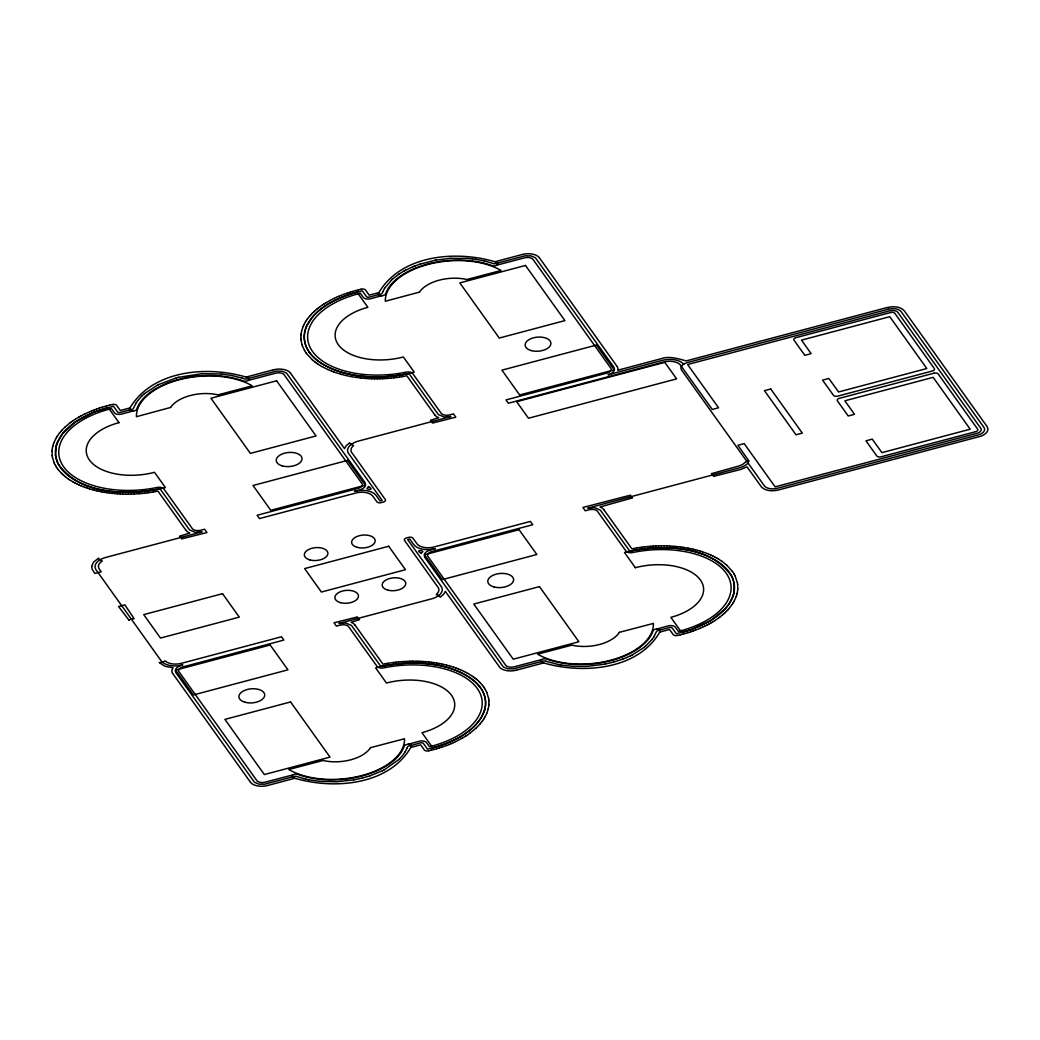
<?xml version="1.0" encoding="UTF-8"?>
<svg xmlns="http://www.w3.org/2000/svg" width="1040" height="1040" viewBox="0 0 1040 1040"><rect width="100%" height="100%" fill="white"/><g stroke="black" fill="none" stroke-linecap="round" stroke-linejoin="round"><path stroke-width="1.5" d="M52.052 451.061L52.169 455.52M300.924 335.725L300.924 338.676M488.917 704.275L488.917 701.324M737.789 588.939L737.672 584.48M52.052 450.97L52.403 448.006M300.937 335.634L301.067 334.191M488.774 705.809L488.904 704.366M737.789 589.03L737.438 591.994M301.067 334.113L301.613 331.136M488.761 705.887L488.228 708.864M52.429 447.928L52.728 446.485M733.772 593.515L734.305 584.766M737.113 593.515L737.412 592.072M52.741 446.394L53.625 443.43M56.459 445.029L55.536 455.234M301.626 331.058L303.095 326.573M484.497 710.32C486.928 702.65 485.173 694.031 480.415 687.635A81.588 44.434 -4.9 0 0 375.622 667.875L386.477 683.033A50.635 27.573 -4.9 0 1 451.503 695.292A50.635 27.573 -4.9 0 1 421.967 732.68L432.809 747.838C449.189 743.353 465.686 736.164 477.165 723.216M488.215 708.942L486.746 713.427M733.382 594.971L733.759 593.528M736.71 595.049L737.1 593.606M56.472 445.003L56.94 443.56M484.484 710.333L481.26 717.574L477.178 723.203M732.901 596.44L733.369 594.997M736.216 596.57L736.684 595.127M53.664 443.352L55.653 438.893M56.953 443.547L62.647 433.524M306.384 326.768C302.666 335.062 303.966 345.137 309.426 352.365A81.588 44.434 -4.9 0 0 414.219 372.125L403.364 356.967A50.635 27.573 -4.9 0 1 338.338 344.708A50.635 27.573 -4.9 0 1 367.874 307.32L357.032 292.162C340.678 296.66 324.129 303.823 312.676 316.784M732.888 596.453L729.235 603.655L724.841 609.232M736.177 596.648L734.188 601.107M382.655 292.097L382.278 293.046A2.249 1.222 -4.9 0 1 380.874 294.021L369.317 297.102A2.249 1.222 -4.9 0 1 366.418 296.556L362.349 290.862L357.045 292.149A81.588 44.434 -4.9 0 0 309.439 352.378M407.186 747.903L407.55 746.954A2.249 1.222 -4.9 0 1 408.967 745.979L420.524 742.898A2.249 1.222 -4.9 0 1 423.423 743.444L427.492 749.138L432.796 747.851A81.588 44.434 -4.9 0 0 480.402 687.622M382.655 292.084L384.553 288.366M407.186 747.916L405.288 751.634M303.134 326.495L303.771 325.065M306.397 326.742L307.034 325.312M486.707 713.505L485.303 716.443M303.81 324.974L305.383 322.062M307.047 325.286L312.663 316.797M55.692 438.815L56.498 437.398M484.458 717.938L485.264 716.521M733.343 602.602L734.149 601.185M136.045 403.078L133.406 408.382A2.249 1.222 -4.9 0 1 131.989 409.357L120.432 412.438A2.249 1.222 -4.9 0 1 117.546 411.892L113.464 406.198L93.847 412.204L75.621 421.746L62.66 433.511M384.553 288.353L392.028 279.448M405.288 751.647L402.753 755.3M653.796 636.922L656.435 631.618A2.249 1.222 -4.9 0 1 657.852 630.643L669.409 627.562A2.249 1.222 -4.9 0 1 672.295 628.108L676.377 633.802L691.405 629.512L710.606 620.581L724.815 609.245M56.55 437.32L57.434 435.916M305.422 321.984L306.319 320.567M483.522 719.433L484.419 718.016M732.407 604.084L733.291 602.68M136.058 403.078L137.735 400.647M653.783 636.922L652.106 639.353M57.486 435.825L59.553 432.978M306.371 320.489L307.333 319.098M482.508 720.902L483.47 719.511M732.355 604.175L729.105 608.465M307.385 319.02L308.438 317.642M481.403 722.358L482.456 720.98M652.093 639.366L645.411 646.334M138.216 400.036L141.934 395.928M59.618 432.9L60.736 431.535M308.503 317.564L309.621 316.199M480.22 723.801L481.338 722.436M402.259 755.898L399.022 759.408M60.801 431.457L62.01 430.105M309.686 316.121L310.895 314.769M480.155 723.879L476.177 728.026M748.072 463.047L747.734 463.424A16.874 9.191 -4.9 0 1 739.076 467.948L587.743 508.157L594.62 507.689L600.353 510.107L629.109 550.225A2.249 1.222 -4.9 0 0 631.813 550.81C665.626 544.791 710.151 545.116 731.718 576.29M727.831 609.895L729.04 608.543M62.075 430.027L64.779 427.31M310.96 314.691L312.234 313.365M726.479 611.299L727.766 609.973M312.312 313.287L313.664 311.974M725.062 612.69L726.414 611.377M141.947 395.915L144.43 393.666M399.009 759.421L384.228 769.834M64.857 427.245L69.511 423.28M313.742 311.896L315.159 310.609M476.099 728.104L469.716 733.343M723.554 614.055L724.984 612.755M392.041 279.435L399.022 274.053M315.25 310.531L316.745 309.27M721.981 615.394L723.476 614.12M144.43 393.653L157.612 385.047M645.398 646.347L644.072 647.439M316.823 309.192L318.396 307.944M720.33 616.72L721.89 615.472M644.059 647.439L632.229 654.953M69.602 423.215L71.24 421.993M318.487 307.879L320.112 306.657M718.601 618.007L720.239 616.785M71.331 421.928L73.034 420.719M320.216 306.579L321.919 305.383M467.922 734.617L469.625 733.421M718.51 618.072L714.948 620.516M73.125 420.654L74.893 419.484M322.01 305.318L323.778 304.148M466.063 735.852L467.831 734.682M399.035 274.04L403.884 271.089M74.997 419.419L78.819 417.105M323.869 304.083L325.702 302.939M684.112 363.883L683.189 363.701A16.874 9.191 -4.9 0 0 662.168 360.399L608.023 374.79C611.208 374.14 616.265 371.124 613.964 367.315L535.418 257.764L531.024 255.892L525.226 255.801L495.404 263.601A2.249 1.222 -4.9 0 1 493.259 263.562L486.096 261.391M465.959 735.917L462.15 738.231M713.024 621.712L714.844 620.581M325.806 302.874L329.745 300.625M248.014 380.458L276.185 373.048A6.747 3.679 -4.9 0 1 283.959 374.517L362.128 483.808A6.747 3.679 -4.9 0 1 358.592 488.28L257.114 515.268L259.48 518.57L356.889 492.739A13.494 7.358 -4.9 0 1 372.437 495.664L376.909 501.813A3.38 1.833 -4.9 0 0 381.251 502.632L383.344 502.073A3.38 1.833 -4.9 0 0 385.32 499.577L351.39 452.036A13.494 7.358 -4.9 0 1 353.47 445.705L353.405 445.302A7.319 3.978 -4.9 0 1 349.7 442.78L346.086 445.796L344.526 448.643L290.537 373.165M496.899 265.122L525.07 257.712A6.747 3.679 -4.9 0 1 532.844 259.181L611 368.472A6.747 3.679 -4.9 0 1 607.477 372.944L505.986 399.919L508.365 403.234L664.612 361.764A13.494 7.358 -4.9 0 1 680.16 364.702L712.244 409.448L718.549 407.771L687.622 364.533L889.98 310.739A6.747 3.679 -4.9 0 1 897.754 312.208L981.045 428.675A6.747 3.679 -4.9 0 1 977.509 433.147L775.112 486.863L744.185 443.625L737.88 445.302L749.099 461.227A3.38 1.833 -4.9 0 0 745.082 462.371L744.822 462.67A13.494 7.358 -4.9 0 1 739.102 465.933L711.49 473.655A7.319 3.978 -4.9 0 1 713.453 476.398L740.415 469.56L747.058 466.869L761.228 486.681C765.479 491.413 772.837 491.283 778.57 489.944L979.264 436.631C983.463 435.773 990.171 431.782 987.207 426.751L904.319 310.843C900.068 306.111 892.71 306.241 886.977 307.58L686.27 360.893C678.717 359.008 669.461 355.576 660.985 358.748L617.773 370.227A5.629 3.068 -4.9 0 0 617.877 369.863L617.955 369.382A5.629 3.068 -4.9 0 0 617.968 369.135L617.955 368.654A5.629 3.068 -4.9 0 0 617.916 368.42L617.825 367.939A5.629 3.068 -4.9 0 0 617.747 367.705L617.565 367.25A5.629 3.068 -4.9 0 0 617.448 367.016L617.175 366.561M292.942 774.878L264.771 782.288A6.747 3.679 -4.9 0 1 256.997 780.819L178.841 671.528A6.747 3.679 -4.9 0 1 182.364 667.056L283.842 640.081L281.476 636.766L180.401 663.585A13.494 7.358 -4.9 0 1 165.477 661.245L165.022 660.894A7.319 3.978 -4.9 0 1 159.289 662.597L165.009 666.315L173.173 667.745A5.629 3.068 -4.9 0 0 172.991 667.992L172.666 668.46A5.629 3.068 -4.9 0 0 172.523 668.694L172.276 669.175A5.629 3.068 -4.9 0 0 172.185 669.409L172.016 669.903A5.629 3.068 -4.9 0 0 171.964 670.137L171.886 670.618A5.629 3.068 -4.9 0 0 171.873 670.865L171.886 671.346A5.629 3.068 -4.9 0 0 171.912 671.58L172.016 672.061A5.629 3.068 -4.9 0 0 172.094 672.295L172.276 672.75A5.629 3.068 -4.9 0 0 172.393 672.984L172.666 673.439M541.827 659.542L513.656 666.952A6.747 3.679 -4.9 0 1 505.882 665.483L427.713 556.192A6.747 3.679 -4.9 0 1 431.249 551.72L532.727 524.732L530.361 521.43L432.952 547.261A13.494 7.358 -4.9 0 1 417.404 544.336L412.932 538.187A3.38 1.833 -4.9 0 0 408.59 537.368L406.484 537.927A3.38 1.833 -4.9 0 0 404.521 540.423L438.451 587.964A13.494 7.358 -4.9 0 1 436.371 594.295L436.423 594.698A7.319 3.978 -4.9 0 1 440.141 597.22L443.755 594.204L445.315 591.357L499.746 667.368A5.629 3.068 -4.9 0 0 499.941 667.576L500.357 667.979A5.629 3.068 -4.9 0 0 500.591 668.161L501.098 668.538A5.629 3.068 -4.9 0 0 501.358 668.707L501.93 669.045A5.629 3.068 -4.9 0 0 502.229 669.201L502.866 669.5A5.629 3.068 -4.9 0 0 503.204 669.643L503.893 669.89A5.629 3.068 -4.9 0 0 504.244 670.02L504.985 670.228A5.629 3.068 -4.9 0 0 505.362 670.332L506.155 670.501A5.629 3.068 -4.9 0 0 506.545 670.579L507.377 670.709A5.629 3.068 -4.9 0 0 507.793 670.761L508.638 670.839A5.629 3.068 -4.9 0 0 509.067 670.865L509.925 670.904A5.629 3.068 -4.9 0 0 510.367 670.917L511.251 670.904A5.629 3.068 -4.9 0 0 511.68 670.878L512.564 670.813A5.629 3.068 -4.9 0 0 513.006 670.774L513.877 670.67A5.629 3.068 -4.9 0 0 514.319 670.605L515.177 670.449A5.629 3.068 -4.9 0 0 515.606 670.358L516.464 670.163M711.022 622.895L712.92 621.777M78.923 417.04L80.873 415.961M462.033 738.296L455.806 741.559M708.968 624.039L710.918 622.96M403.897 271.089L405.613 270.166M80.977 415.909L85.15 413.777M329.862 300.56L331.864 299.52M706.862 625.144L708.864 624.091M405.626 270.153L412.984 266.734M384.215 769.847L382.447 770.744M157.625 385.034L158.509 384.592M632.216 654.966L630.422 655.837M331.981 299.455L334.035 298.441M704.678 626.223L706.745 625.209M158.522 384.592L176.345 377.897M382.434 770.744L369.863 775.853M630.409 655.85L626.691 657.527M85.267 413.725L89.661 411.736M334.152 298.389L336.271 297.401M453.57 742.599L455.689 741.611M702.455 627.263L704.574 626.275M336.388 297.349L338.546 296.4M700.18 628.264L702.338 627.315M451.295 743.6L453.453 742.651M626.678 657.54L622.791 659.087M338.663 296.348L343.252 294.515M89.791 411.684L91.988 410.774M700.05 628.316L695.474 630.149M448.968 744.562L451.178 743.652M413.01 266.721L413.959 266.331M413.972 266.331L414.934 265.954M92.118 410.722L94.367 409.851M446.589 745.485L448.838 744.614M414.96 265.941L419.978 264.147M622.778 659.1L613.496 662.103M343.382 294.463L345.683 293.631M94.497 409.812L96.798 408.967M693.043 631.033L695.344 630.188M446.459 745.537L441.701 747.214M345.813 293.592L348.14 292.786M96.928 408.928L99.268 408.122M690.573 631.878L692.913 631.072M419.991 264.134L435.084 260.286M369.85 775.866L362.466 778.011M348.27 292.747L350.649 291.993M99.398 408.083L101.764 407.329M688.064 632.671L690.443 631.917M439.192 748.007L441.558 747.253M350.779 291.954L355.771 290.524M101.907 407.29L104.312 406.575M685.529 633.425L687.934 632.71M436.644 748.761L439.049 748.046M104.455 406.536L106.899 405.86M682.942 634.14L685.386 633.464M434.07 749.476L436.514 748.8M176.358 377.897L178.49 377.325M613.483 662.103L604.76 664.157M378.807 292.604L369.174 295.165L365.456 289.965A3.38 1.833 -4.9 0 0 361.582 289.107L361.166 289.198M495.105 261.716L522.041 254.553M129.922 407.94L120.302 410.501L116.584 405.301A3.38 1.833 -4.9 0 0 112.71 404.443L112.281 404.534M246.22 377.052L273.169 369.889M516.672 670.111L543.608 662.948M659.919 632.06L669.539 629.499L673.283 634.725A3.38 1.833 -4.9 0 0 677.131 635.557L677.56 635.466M267.8 785.447L294.736 778.284M411.034 747.396L420.667 744.835L424.398 750.061A3.38 1.833 -4.9 0 0 428.246 750.893L428.675 750.802M355.914 290.485L358.384 289.848M107.029 405.821L109.499 405.184M680.342 634.816L682.812 634.179M431.457 750.152L433.927 749.515M178.516 377.325L202.124 373.672M362.453 778.011L353.639 779.922M358.527 289.822L361.023 289.224M522.249 254.501L523.12 254.293A5.629 3.068 -4.9 0 1 523.549 254.215L524.407 254.059A5.629 3.068 -4.9 0 1 524.836 253.994L525.72 253.89A5.629 3.068 -4.9 0 1 526.149 253.838L527.033 253.786A5.629 3.068 -4.9 0 1 527.475 253.76L528.359 253.747A5.629 3.068 -4.9 0 1 528.788 253.76L529.659 253.786A5.629 3.068 -4.9 0 1 530.088 253.825L530.933 253.903A5.629 3.068 -4.9 0 1 531.349 253.955L532.168 254.085A5.629 3.068 -4.9 0 1 532.571 254.163L533.351 254.332A5.629 3.068 -4.9 0 1 533.741 254.436L534.482 254.644A5.629 3.068 -4.9 0 1 534.833 254.761L535.522 255.021A5.629 3.068 -4.9 0 1 535.86 255.164L536.484 255.463A5.629 3.068 -4.9 0 1 536.783 255.619L537.355 255.957A5.629 3.068 -4.9 0 1 537.628 256.126L538.122 256.49A5.629 3.068 -4.9 0 1 538.356 256.685L538.785 257.088A5.629 3.068 -4.9 0 1 538.98 257.283L539.344 257.725M109.642 405.158L112.138 404.573M273.377 369.837L274.235 369.642A5.629 3.068 -4.9 0 1 274.664 369.551L275.522 369.395A5.629 3.068 -4.9 0 1 275.964 369.33L276.835 369.226A5.629 3.068 -4.9 0 1 277.277 369.187L278.161 369.122A5.629 3.068 -4.9 0 1 278.59 369.096L279.474 369.083A5.629 3.068 -4.9 0 1 279.916 369.096L280.774 369.135A5.629 3.068 -4.9 0 1 281.203 369.161L282.048 369.239A5.629 3.068 -4.9 0 1 282.464 369.291L283.283 369.421A5.629 3.068 -4.9 0 1 283.686 369.499L284.479 369.668A5.629 3.068 -4.9 0 1 284.856 369.772L285.597 369.98A5.629 3.068 -4.9 0 1 285.948 370.11L286.637 370.357A5.629 3.068 -4.9 0 1 286.975 370.5L287.612 370.799A5.629 3.068 -4.9 0 1 287.911 370.955L288.47 371.293A5.629 3.068 -4.9 0 1 288.743 371.462L289.25 371.839A5.629 3.068 -4.9 0 1 289.471 372.021L289.9 372.424A5.629 3.068 -4.9 0 1 290.095 372.632L290.459 373.061M677.69 635.427L680.199 634.842M267.592 785.499L266.721 785.707A5.629 3.068 -4.9 0 1 266.292 785.785L265.434 785.941A5.629 3.068 -4.9 0 1 265.005 786.006L264.121 786.11A5.629 3.068 -4.9 0 1 263.679 786.162L262.808 786.214A5.629 3.068 -4.9 0 1 262.366 786.24L261.482 786.253A5.629 3.068 -4.9 0 1 261.053 786.24L260.182 786.214A5.629 3.068 -4.9 0 1 259.753 786.175L258.908 786.097A5.629 3.068 -4.9 0 1 258.492 786.045L257.673 785.915A5.629 3.068 -4.9 0 1 257.27 785.837L256.49 785.668A5.629 3.068 -4.9 0 1 256.1 785.564L255.359 785.356A5.629 3.068 -4.9 0 1 255.008 785.239L254.319 784.979A5.629 3.068 -4.9 0 1 253.981 784.836L253.357 784.537A5.629 3.068 -4.9 0 1 253.058 784.381L252.486 784.043A5.629 3.068 -4.9 0 1 252.213 783.874L251.719 783.51A5.629 3.068 -4.9 0 1 251.485 783.315L251.056 782.912A5.629 3.068 -4.9 0 1 250.861 782.717L250.497 782.275M428.818 750.776L431.314 750.178M155.974 491.504L157.937 491.114L185.913 530.218M633.867 548.496L631.904 548.886L603.928 509.782M384.982 663.832L383.019 664.222L355.056 625.118M604.734 664.17L587.704 666.328M435.097 260.286L436.202 260.078M402.155 376.649L406.822 375.778L434.785 414.882M153.27 491.985L155.831 491.53M634.01 548.47L636.571 548.015M385.125 663.806L387.686 663.351M436.215 260.078L449.865 258.401M353.626 779.922L336.531 781.781L319.566 781.339M399.425 377.078L402.012 376.675M153.127 492.011L147.797 492.804M636.714 547.989L639.301 547.573M387.829 663.325L393.159 662.532M396.682 377.468L399.282 377.104M639.444 547.56L642.044 547.196M393.926 377.806L396.539 377.494M145.041 493.142L147.654 492.83M642.187 547.17L644.8 546.858M393.302 662.506L395.915 662.194M391.157 378.105L393.783 377.832M142.285 493.441L144.898 493.168M644.943 546.832L647.556 546.559M396.058 662.168L398.684 661.895M388.388 378.339L391.014 378.118M139.503 493.675L142.129 493.454M647.712 546.546L650.325 546.325M398.827 661.882L401.453 661.661M385.619 378.534L388.245 378.352M139.36 493.688L133.965 494.013M650.481 546.312L653.107 546.13M401.596 661.648L409.76 661.232M449.878 258.401L451.009 258.336M451.035 258.336L466.934 258.388M202.15 373.672L221.39 373.997M587.691 666.328L585.416 666.445M382.85 378.677L385.476 378.547M653.25 546.117L655.876 545.987M585.39 666.445L572.897 666.354M381.68 295.724L370.344 298.792A5.629 3.068 -4.9 0 1 363.337 297.466L360.321 293.267L358.215 293.813A78.208 42.588 -4.9 0 0 311.337 349.635A78.208 42.588 -4.9 0 0 405.743 372.19A8.138 4.433 -4.9 0 1 406.146 372.112A5.629 3.068 -4.9 0 1 412.711 373.529L441.363 413.543A6.747 3.679 -4.9 0 0 449.15 414.999L453.453 413.881L455.819 417.196L432.406 423.072A7.319 3.978 -4.9 0 0 430.443 420.329L438.685 417.69A5.629 3.068 -4.9 0 1 438.36 417.547L437.723 417.248A5.629 3.068 -4.9 0 1 437.424 417.092L436.852 416.767A5.629 3.068 -4.9 0 1 436.592 416.585L436.085 416.221A5.629 3.068 -4.9 0 1 435.851 416.026L435.422 415.636A5.629 3.068 -4.9 0 1 435.227 415.428L434.876 414.986M380.081 378.768L382.694 378.677M132.808 411.06L121.459 414.128A5.629 3.068 -4.9 0 1 114.452 412.802L111.449 408.603L109.33 409.149A78.208 42.588 -4.9 0 0 62.452 464.971A78.208 42.588 -4.9 0 0 156.858 487.526A8.138 4.433 -4.9 0 1 157.261 487.448A5.629 3.068 -4.9 0 1 163.826 488.865L192.491 528.879A6.747 3.679 -4.9 0 0 200.265 530.348L204.568 529.217L206.934 532.532L181.571 538.928A7.319 3.978 -4.9 0 0 179.608 536.185L189.813 533.026A5.629 3.068 -4.9 0 1 189.475 532.883L188.838 532.597A5.629 3.068 -4.9 0 1 188.539 532.428L187.967 532.103A5.629 3.068 -4.9 0 1 187.707 531.921L187.2 531.557A5.629 3.068 -4.9 0 1 186.966 531.362L186.55 530.972A5.629 3.068 -4.9 0 1 186.355 530.764L185.991 530.335M131.196 494.104L133.822 494.013M656.019 545.987L658.645 545.896M657.033 628.94L668.382 625.872A5.629 3.068 -4.9 0 1 675.389 627.198L678.392 631.397L680.511 630.851A78.208 42.588 -4.9 0 0 727.389 575.029A78.208 42.588 -4.9 0 0 632.983 552.474A8.138 4.433 -4.9 0 1 632.58 552.552A5.629 3.068 -4.9 0 1 626.015 551.135L597.35 511.121A6.747 3.679 -4.9 0 0 589.576 509.652L585.273 510.783L582.907 507.468L630.565 495.144A7.319 3.978 -4.9 0 0 632.528 497.887L600.028 506.974A5.629 3.068 -4.9 0 1 600.366 507.117L601.003 507.403A5.629 3.068 -4.9 0 1 601.302 507.572L601.861 507.897A5.629 3.068 -4.9 0 1 602.134 508.079L602.641 508.443A5.629 3.068 -4.9 0 1 602.862 508.638L603.291 509.028A5.629 3.068 -4.9 0 1 603.486 509.236L603.85 509.665M408.161 744.276L419.497 741.208A5.629 3.068 -4.9 0 1 426.504 742.534L429.52 746.733L431.626 746.187A78.208 42.588 -4.9 0 0 478.504 690.365A78.208 42.588 -4.9 0 0 384.098 667.81A8.138 4.433 -4.9 0 1 383.695 667.888A5.629 3.068 -4.9 0 1 377.13 666.471L348.465 626.457A6.747 3.679 -4.9 0 0 340.691 625.001L336.388 626.119L334.022 622.804L357.435 616.928A7.319 3.978 -4.9 0 0 359.398 619.671L351.156 622.31A5.629 3.068 -4.9 0 1 351.481 622.453L352.118 622.752A5.629 3.068 -4.9 0 1 352.417 622.908L352.989 623.233A5.629 3.068 -4.9 0 1 353.249 623.415L353.756 623.779A5.629 3.068 -4.9 0 1 353.99 623.974L354.419 624.364A5.629 3.068 -4.9 0 1 354.614 624.572L354.965 625.014M377.312 378.807L379.925 378.768M128.427 494.143L131.053 494.104M658.788 545.896L661.414 545.857M409.916 661.232L412.529 661.193M374.556 378.807L377.169 378.807M125.671 494.143L128.284 494.143M661.557 545.857L664.17 545.857M412.672 661.193L418.028 661.258M371.813 378.742L374.413 378.794M122.928 494.078L125.528 494.143M664.313 545.857L666.913 545.922M369.083 378.638L371.67 378.742M120.211 493.974L122.785 494.078M667.056 545.922L669.63 546.026M418.171 661.258L420.758 661.362M366.379 378.482L368.94 378.625M117.494 493.818L120.055 493.961M669.773 546.039L675.038 546.39M420.901 661.375L423.462 661.518M572.884 666.354L560.872 665.015M466.96 258.388L472.472 258.895M363.688 378.274L366.236 378.469M117.351 493.805L112.138 493.35M423.605 661.531L426.153 661.726M361.023 378.014L363.545 378.261M675.181 546.403L677.703 546.65M426.296 661.739L428.818 661.986M221.403 373.997L232.115 375.57M319.553 781.339L308.841 779.779M360.88 378.001L355.771 377.351M677.846 546.663L680.342 546.949M109.499 493.051L111.995 493.337M428.961 661.999L431.457 662.285M472.485 258.895L475.722 259.311M680.485 546.975L682.955 547.313M106.886 492.687L109.356 493.025M431.6 662.311L434.07 662.649M475.735 259.324L484.068 260.884M355.628 377.338L350.649 376.506M683.085 547.326L688.077 548.158M104.312 492.284L106.756 492.674M434.213 662.662L436.644 663.052M560.846 665.002L558.766 664.638M101.764 491.842L104.169 492.271M436.787 663.065L439.192 663.494M558.753 664.638L545.935 661.271M350.506 376.48L345.67 375.453M688.207 548.184L690.586 548.665M99.255 491.335L101.634 491.816M439.322 663.52L441.701 664.001M232.128 375.57L242.047 378.105M308.828 779.766L305.773 779.116M690.716 548.691L693.043 549.198M96.785 490.802L99.125 491.309M441.831 664.027L444.171 664.547M484.094 260.897L486.083 261.378M305.747 779.103L303.758 778.622M345.54 375.427L340.873 374.231M693.173 549.237L695.474 549.796M94.367 490.204L96.668 490.763M444.301 664.573L446.589 665.132M303.745 778.609L296.582 776.438A2.249 1.222 -4.9 0 0 294.437 776.399L264.615 784.199L258.908 784.134L254.488 782.288L175.89 672.711C173.433 668.46 179.413 665.483 182.845 664.937A16.874 9.191 -4.9 0 1 161.161 660.855L96.083 569.855A16.874 9.191 -4.9 0 1 105.924 557.388L202.098 531.843L195.221 532.311L189.488 529.893L160.732 489.775A2.249 1.222 -4.9 0 0 158.028 489.19C124.345 495.157 79.586 494.91 58.123 463.71M695.604 549.822L697.853 550.433M91.988 489.567L94.237 490.178M446.719 665.171L448.968 665.769M340.743 374.192L334.035 372.047M697.97 550.472L700.18 551.109M89.661 488.891L91.858 489.528M449.098 665.808L451.295 666.458M700.31 551.148L702.468 551.837M87.373 488.163L89.531 488.852M451.425 666.497L453.583 667.186M242.06 378.118L244.374 378.898A2.249 1.222 -4.9 0 0 246.519 378.937L276.341 371.137L282.152 371.228L286.533 373.1L365.066 482.625C367.926 488.449 358.163 490.711 354.445 491.374A16.874 9.191 -4.9 0 1 376.116 495.456L380.068 500.981L382.161 500.422L348.647 453.544A16.874 9.191 -4.9 0 1 358.488 441.077L450.983 416.507L444.106 416.975L438.373 414.557L409.617 374.439A2.249 1.222 -4.9 0 0 406.9 373.854C377.26 379.483 343.538 378.716 317.928 360.945M702.585 551.876L706.862 553.423M85.15 487.383L87.256 488.124M453.7 667.225L455.806 667.953M545.922 661.258L545.467 661.102A2.249 1.222 -4.9 0 0 543.322 661.063L513.5 668.863L507.689 668.772L503.308 666.9L424.775 557.375C421.941 551.499 431.652 549.341 435.396 548.626A16.874 9.191 -4.9 0 1 413.725 544.544L409.773 539.019L407.68 539.578L441.194 586.456A16.874 9.191 -4.9 0 1 431.353 598.923L338.858 623.493L345.735 623.025L351.468 625.443L380.224 665.561A2.249 1.222 -4.9 0 0 382.941 666.146C414.076 660.361 450.697 661.076 476.008 682.565M331.864 371.241L333.918 372.008M82.979 486.577L85.033 487.344M455.923 667.992L457.977 668.759M331.747 371.189L327.691 369.486M706.979 553.475L708.981 554.281M80.86 485.719L82.862 486.525M458.094 668.811L460.096 669.617M709.085 554.333L711.035 555.178M78.806 484.822L80.756 485.667M460.2 669.669L462.15 670.514M327.587 369.434L321.906 366.561M711.139 555.23L713.024 556.114M76.817 483.886L78.702 484.77M462.254 670.566L464.139 671.45M713.128 556.166L714.948 557.089M464.243 671.502L466.076 672.425M74.893 482.911L76.713 483.834M715.052 557.141L716.807 558.103M466.167 672.477L467.935 673.439M73.021 481.897L74.789 482.859M716.911 558.155L718.601 559.156M320.112 365.508L321.815 366.509M468.026 673.491L471.445 675.571M72.93 481.845L69.511 479.765M718.705 559.208L721.981 561.353M318.396 364.429L320.021 365.456M316.745 363.311L318.305 364.364M471.536 675.636L473.096 676.689M67.86 478.647L69.42 479.7M722.072 561.418L726.492 564.915M315.159 362.154L316.654 363.246M473.187 676.754L474.682 677.846M66.274 477.49L67.769 478.582M317.915 360.919L313.833 357.435M315.081 362.089L312.234 359.749M474.76 677.911L476.177 679.029M64.779 476.307L66.196 477.425M476.255 679.094L477.607 680.251M63.349 475.085L64.701 476.242M726.557 564.98L732.407 571.402M312.156 359.684L306.306 353.249M477.685 680.316L478.959 681.499M62.01 473.85L63.284 475.02M313.82 357.422L310.427 353.691M479.024 681.564L480.22 682.773M476.021 682.578L479.414 686.309M60.736 472.576L61.932 473.772M480.285 682.838L482.508 685.399M60.671 472.498L58.448 469.937M309.439 352.391L310.401 353.665M482.56 685.464L483.522 686.751M479.427 686.335L480.402 687.609M57.434 468.598L58.396 469.872M539.422 257.829L617.097 366.457M172.744 673.543L250.419 782.171M732.459 571.48L734.188 574.171M306.254 353.184L304.525 350.48M483.574 686.816L484.458 688.116M56.498 467.22L57.382 468.52M484.51 688.194L485.316 689.52M55.653 465.829L56.446 467.142M734.24 574.249L734.955 575.588M304.486 350.415L302.51 346.19M485.355 689.585L486.746 692.354M54.886 464.412L55.601 465.751M734.994 575.666L737.438 582.894M731.718 576.303L732.914 579.059M58.11 463.697L56.914 460.941M54.21 462.982L54.847 464.334M486.785 692.432L488.553 698.243M54.184 462.904L52.403 457.106M732.927 579.072L734.305 584.753M302.016 344.734L302.484 346.112M56.914 460.928L55.536 455.247M301.99 344.656L301.067 340.262M737.451 582.985L737.659 584.402M488.566 698.321L488.774 699.738M52.182 455.598L52.39 457.015M488.787 699.816L488.917 701.246M300.924 338.754L301.054 340.184M91.663 566.423L92.287 569.608L94.9 573.443L101.205 571.779L98.839 568.347A13.494 7.358 -4.9 0 1 101.725 561.405L102.297 561.054A7.306 3.978 -4.9 0 1 98.696 558.077L93.522 562.107L91.663 566.423M129.818 408.213L129.584 408.876A3.653 1.989 -4.9 0 0 132.444 411.06A3.653 1.989 -4.9 0 0 136.734 409.227A66.69 36.322 -4.9 0 1 243.139 380.965A3.653 1.989 -4.9 0 0 248.248 380.289A3.653 1.989 -4.9 0 0 247.585 377.533C208.468 365.404 152.555 369.577 129.831 408.187M378.703 292.877L378.469 293.54A3.653 1.989 -4.9 0 0 381.329 295.711A3.653 1.989 -4.9 0 0 385.619 293.891A66.69 36.322 -4.9 0 1 492.024 265.616A3.653 1.989 -4.9 0 0 497.133 264.953A3.653 1.989 -4.9 0 0 496.457 262.197C457.353 250.081 401.349 254.189 378.703 292.877M411.372 746.46C389.35 785.85 332.527 789.919 293.384 777.803A3.653 1.989 -4.9 0 1 292.708 775.047A3.653 1.989 -4.9 0 1 297.83 774.371A66.69 36.322 -4.9 0 0 404.235 746.109A3.653 1.989 -4.9 0 1 408.512 744.289A3.653 1.989 -4.9 0 1 411.372 746.46M660.257 631.124C638.729 670.488 580.983 674.479 542.256 662.467A3.653 1.989 -4.9 0 1 541.593 659.711A3.653 1.989 -4.9 0 1 546.715 659.035A66.69 36.322 -4.9 0 0 653.107 630.773A3.653 1.989 -4.9 0 1 657.397 628.94A3.653 1.989 -4.9 0 1 660.257 631.124M368.485 486.538L368.433 486.642A5.629 3.068 -4.9 0 1 368.29 486.876L367.965 487.344A5.629 3.068 -4.9 0 1 367.783 487.578L367.38 488.033A5.629 3.068 -4.9 0 1 367.159 488.254C365.235 489.294 375.804 490.932 368.485 486.538M421.408 553.358C413.92 549.198 424.58 550.628 422.682 551.746A5.629 3.068 -4.9 0 0 422.461 551.967L422.058 552.422A5.629 3.068 -4.9 0 0 421.876 552.656L421.551 553.124A5.629 3.068 -4.9 0 0 421.408 553.358M170.573 407.459L136.435 416.715A65.832 35.854 -4.9 0 1 178.997 379.808A65.832 35.854 -4.9 0 1 252.187 385.827L217.971 394.875A33.761 18.382 -4.9 0 0 170.573 407.459M419.458 292.123L385.307 301.249A65.832 35.854 -4.9 0 1 427.882 264.472A65.832 35.854 -4.9 0 1 501.059 270.491L466.856 279.526A33.761 18.382 -4.9 0 0 419.458 292.123M370.526 747.656L370.383 747.877A33.761 18.382 -4.9 0 1 322.985 760.474L288.782 769.509A65.832 35.854 -4.9 0 0 361.959 775.528A65.832 35.854 -4.9 0 0 404.534 738.751L370.526 747.656M619.411 632.32L619.268 632.541A33.761 18.382 -4.9 0 1 571.87 645.125L537.654 654.173A65.832 35.854 -4.9 0 0 610.831 660.192A65.832 35.854 -4.9 0 0 653.419 623.415L619.411 632.32M128.921 620.113L118.573 606.541L124.878 604.864L134.147 618.735A7.319 3.978 -4.9 0 0 128.921 620.113M525.486 265.447L459.823 282.893L499.265 338.052L564.928 320.606L525.486 265.447M276.614 380.796L210.938 398.242L250.38 453.388L316.056 435.942L276.614 380.796M596.479 345.046L501.904 370.162L519.649 394.979L614.224 369.863L596.479 345.046M664.794 362.336L516.633 401.687L528.463 418.236L676.624 378.872L664.794 362.336M888.16 309.231L687.453 362.544A10.127 5.512 -4.9 0 0 681.551 370.019L764.374 485.849A10.127 5.512 -4.9 0 0 777.387 488.293L978.081 434.98A10.127 5.512 -4.9 0 0 983.996 427.505L901.173 311.675A10.127 5.512 -4.9 0 0 888.16 309.231M890.526 312.533L795.951 337.662A3.38 1.833 -4.9 0 0 793.988 340.158L804.83 355.316L811.135 353.652L801.476 340.132L889.746 316.68L926.822 368.524L838.552 391.976L828.88 378.469L822.575 380.146L833.43 395.304A3.38 1.833 -4.9 0 0 837.759 396.123L932.334 371.007A3.38 1.833 -4.9 0 0 934.31 368.511L894.868 313.352A3.38 1.833 -4.9 0 0 890.526 312.533M347.594 460.382L253.019 485.498L270.777 510.315L365.339 485.199L347.594 460.382M770.757 388.986L764.452 390.663L796.003 434.785L802.308 433.108L770.757 388.986M933.907 373.204L839.345 398.333A3.38 1.833 -4.9 0 0 837.369 400.816L848.224 415.987L854.529 414.31L844.857 400.803L933.127 377.351L970.203 429.195L881.933 452.647L872.274 439.127L865.969 440.804L876.811 455.975A3.38 1.833 -4.9 0 0 881.153 456.794L975.715 431.665A3.38 1.833 -4.9 0 0 977.691 429.182L938.249 374.023A3.38 1.833 -4.9 0 0 933.907 373.204M388.7 546.26L304.629 568.594L321.399 592.033L405.457 569.699L388.7 546.26M222.534 593.684L143.728 614.627L160.485 638.066L239.304 617.123L222.534 593.684M519.064 529.685L424.502 554.801L442.247 579.618L536.822 554.502L519.064 529.685M270.192 645.021L175.617 670.137L193.362 694.954L287.937 669.838L270.192 645.021M539.461 586.612L473.785 604.058L513.227 659.204L578.903 641.758L539.461 586.612M290.576 701.948L224.913 719.394L264.342 774.553L330.018 757.107L290.576 701.948M635.349 567.697L624.507 552.539A81.588 44.434 -4.9 0 1 729.287 572.286A81.588 44.434 -4.9 0 1 681.694 632.502L670.852 617.344A50.635 27.573 -4.9 0 0 700.388 579.956A50.635 27.573 -4.9 0 0 635.349 567.697M118.989 422.656L108.147 407.498A81.588 44.434 -4.9 0 0 60.554 467.714A81.588 44.434 -4.9 0 0 165.334 487.461L154.492 472.303A50.635 27.573 -4.9 0 1 89.453 460.044A50.635 27.573 -4.9 0 1 118.989 422.656M309.881 559.91A11.817 6.435 -4.9 0 0 327.899 553.566A11.817 6.435 -4.9 0 0 310.57 548.704A11.817 6.435 -4.9 0 0 309.881 559.91M340.457 602.654A11.817 6.435 -4.9 0 0 358.462 596.31A11.817 6.435 -4.9 0 0 341.133 591.448A11.817 6.435 -4.9 0 0 340.457 602.654M357.175 547.352A11.817 6.435 -4.9 0 0 375.18 541.008A11.817 6.435 -4.9 0 0 357.851 536.146A11.817 6.435 -4.9 0 0 357.175 547.352M387.738 590.096A11.817 6.435 -4.9 0 0 405.743 583.752A11.817 6.435 -4.9 0 0 388.427 578.877A11.817 6.435 -4.9 0 0 387.738 590.096M244.998 702.247A12.935 7.046 -4.9 0 0 264.719 695.292A12.935 7.046 -4.9 0 0 245.752 689.962A12.935 7.046 -4.9 0 0 244.998 702.247M493.883 586.911A12.935 7.046 -4.9 0 0 513.604 579.956A12.935 7.046 -4.9 0 0 494.637 574.626A12.935 7.046 -4.9 0 0 493.883 586.911M282.308 465.907A12.935 7.046 -4.9 0 0 302.029 458.965A12.935 7.046 -4.9 0 0 283.062 453.635A12.935 7.046 -4.9 0 0 282.308 465.907M531.193 350.571A12.935 7.046 -4.9 0 0 550.914 343.629A12.935 7.046 -4.9 0 0 531.947 338.299A12.935 7.046 -4.9 0 0 531.193 350.571"/></g></svg>
